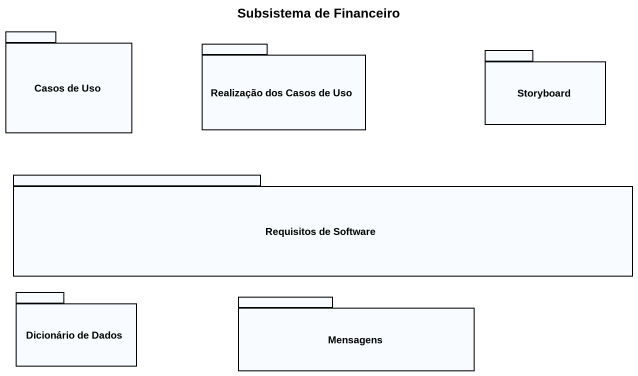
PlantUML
@startuml
title Subsistema de Financeiro
package "Casos de Uso" as Casos_de_Uso {
}
package "Realização dos Casos de Uso" as Realização_dos_Casos_de_Uso {
}
package Storyboard {
}
package "Requisitos de Software" as Requisitos_de_Software {
}
package "Dicionário de Dados" as Dicionário_de_Dados {
}
package Mensagens {
}
@enduml
